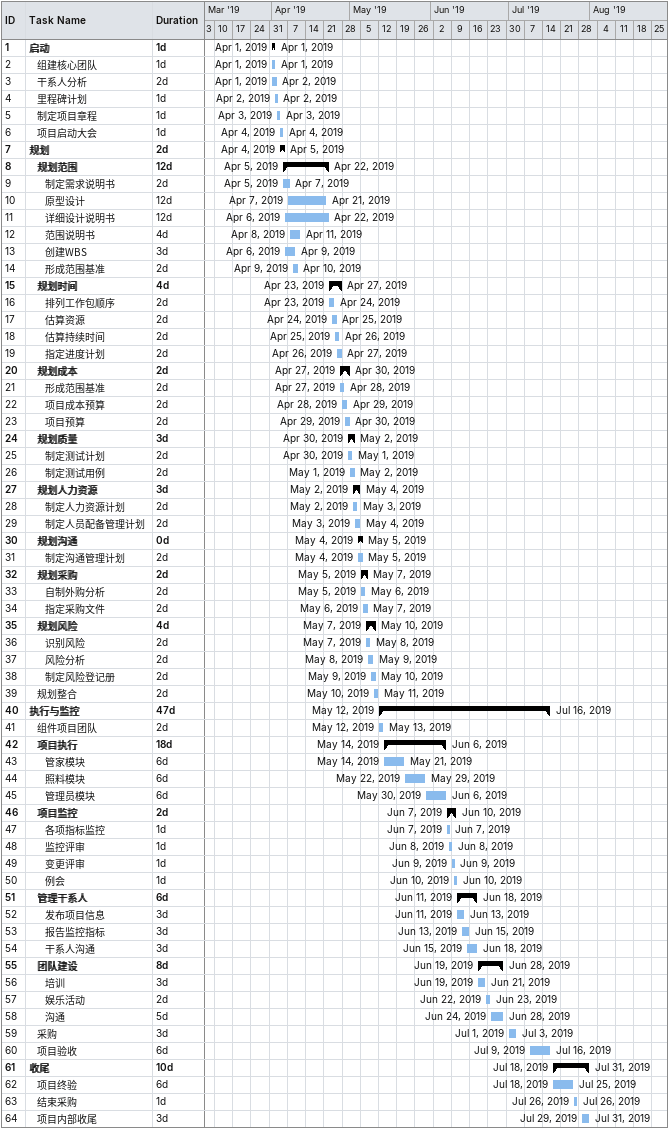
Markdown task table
| ID | Level | Task | Duration | Start | Finish |
|---|---|---|---|---|---|
| 1 | 1 | **启动** | 1d | 2019-04-01 | 2019-04-01 |
| 2 | 2 | 组建核心团队 | 1d | 2019-04-01 | 2019-04-01 |
| 3 | 2 | 干系人分析 | 2d | 2019-04-01 | 2019-04-02 |
| 4 | 2 | 里程碑计划 | 1d | 2019-04-02 | 2019-04-02 |
| 5 | 2 | 制定项目章程 | 1d | 2019-04-03 | 2019-04-03 |
| 6 | 2 | 项目启动大会 | 1d | 2019-04-04 | 2019-04-04 |
| 7 | 1 | **规划** | 2d | 2019-04-04 | 2019-04-05 |
| 8 | 2 | **规划范围** | 12d | 2019-04-05 | 2019-04-22 |
| 9 | 3 | 制定需求说明书 | 2d | 2019-04-05 | 2019-04-07 |
| 10 | 3 | 原型设计 | 12d | 2019-04-07 | 2019-04-21 |
| 11 | 3 | 详细设计说明书 | 12d | 2019-04-06 | 2019-04-22 |
| 12 | 3 | 范围说明书 | 4d | 2019-04-08 | 2019-04-11 |
| 13 | 3 | 创建WBS | 3d | 2019-04-06 | 2019-04-09 |
| 14 | 3 | 形成范围基准 | 2d | 2019-04-09 | 2019-04-10 |
| 15 | 2 | **规划时间** | 4d | 2019-04-23 | 2019-04-27 |
| 16 | 3 | 排列工作包顺序 | 2d | 2019-04-23 | 2019-04-24 |
| 17 | 3 | 估算资源 | 2d | 2019-04-24 | 2019-04-25 |
| 18 | 3 | 估算持续时间 | 2d | 2019-04-25 | 2019-04-26 |
| 19 | 3 | 指定进度计划 | 2d | 2019-04-26 | 2019-04-27 |
| 20 | 2 | **规划成本** | 2d | 2019-04-27 | 2019-04-30 |
| 21 | 3 | 形成范围基准 | 2d | 2019-04-27 | 2019-04-28 |
| 22 | 3 | 项目成本预算 | 2d | 2019-04-28 | 2019-04-29 |
| 23 | 3 | 项目预算 | 2d | 2019-04-29 | 2019-04-30 |
| 24 | 2 | **规划质量** | 3d | 2019-04-30 | 2019-05-02 |
| 25 | 3 | 制定测试计划 | 2d | 2019-04-30 | 2019-05-01 |
| 26 | 3 | 制定测试用例 | 2d | 2019-05-01 | 2019-05-02 |
| 27 | 2 | **规划人力资源** | 3d | 2019-05-02 | 2019-05-04 |
| 28 | 3 | 制定人力资源计划 | 2d | 2019-05-02 | 2019-05-03 |
| 29 | 3 | 制定人员配备管理计划 | 2d | 2019-05-03 | 2019-05-04 |
| 30 | 2 | **规划沟通** | 0d | 2019-05-04 | 2019-05-05 |
| 31 | 3 | 制定沟通管理计划 | 2d | 2019-05-04 | 2019-05-05 |
| 32 | 2 | **规划采购** | 2d | 2019-05-05 | 2019-05-07 |
| 33 | 3 | 自制外购分析 | 2d | 2019-05-05 | 2019-05-06 |
| 34 | 3 | 指定采购文件 | 2d | 2019-05-06 | 2019-05-07 |
| 35 | 2 | **规划风险** | 4d | 2019-05-07 | 2019-05-10 |
| 36 | 3 | 识别风险 | 2d | 2019-05-07 | 2019-05-08 |
| 37 | 3 | 风险分析 | 2d | 2019-05-08 | 2019-05-09 |
| 38 | 3 | 制定风险登记册 | 2d | 2019-05-09 | 2019-05-10 |
| 39 | 2 | 规划整合 | 2d | 2019-05-10 | 2019-05-11 |
| 40 | 1 | **执行与监控** | 47d | 2019-05-12 | 2019-07-16 |
| 41 | 2 | 组件项目团队 | 2d | 2019-05-12 | 2019-05-13 |
| 42 | 2 | **项目执行** | 18d | 2019-05-14 | 2019-06-06 |
| 43 | 3 | 管家模块 | 6d | 2019-05-14 | 2019-05-21 |
| 44 | 3 | 照料模块 | 6d | 2019-05-22 | 2019-05-29 |
| 45 | 3 | 管理员模块 | 6d | 2019-05-30 | 2019-06-06 |
| 46 | 2 | **项目监控** | 2d | 2019-06-07 | 2019-06-10 |
| 47 | 3 | 各项指标监控 | 1d | 2019-06-07 | 2019-06-07 |
| 48 | 3 | 监控评审 | 1d | 2019-06-08 | 2019-06-08 |
| 49 | 3 | 变更评审 | 1d | 2019-06-09 | 2019-06-09 |
| 50 | 3 | 例会 | 1d | 2019-06-10 | 2019-06-10 |
| 51 | 2 | **管理干系人** | 6d | 2019-06-11 | 2019-06-18 |
| 52 | 3 | 发布项目信息 | 3d | 2019-06-11 | 2019-06-13 |
| 53 | 3 | 报告监控指标 | 3d | 2019-06-13 | 2019-06-15 |
| 54 | 3 | 干系人沟通 | 3d | 2019-06-15 | 2019-06-18 |
| 55 | 2 | **团队建设** | 8d | 2019-06-19 | 2019-06-28 |
| 56 | 3 | 培训 | 3d | 2019-06-19 | 2019-06-21 |
| 57 | 3 | 娱乐活动 | 2d | 2019-06-22 | 2019-06-23 |
| 58 | 3 | 沟通 | 5d | 2019-06-24 | 2019-06-28 |
| 59 | 2 | 采购 | 3d | 2019-07-01 | 2019-07-03 |
| 60 | 2 | 项目验收 | 6d | 2019-07-09 | 2019-07-16 |
| 61 | 1 | **收尾** | 10d | 2019-07-18 | 2019-07-31 |
| 62 | 2 | 项目终验 | 6d | 2019-07-18 | 2019-07-25 |
| 63 | 2 | 结束采购 | 1d | 2019-07-26 | 2019-07-26 |
| 64 | 2 | 项目内部收尾 | 3d | 2019-07-29 | 2019-07-31 |
